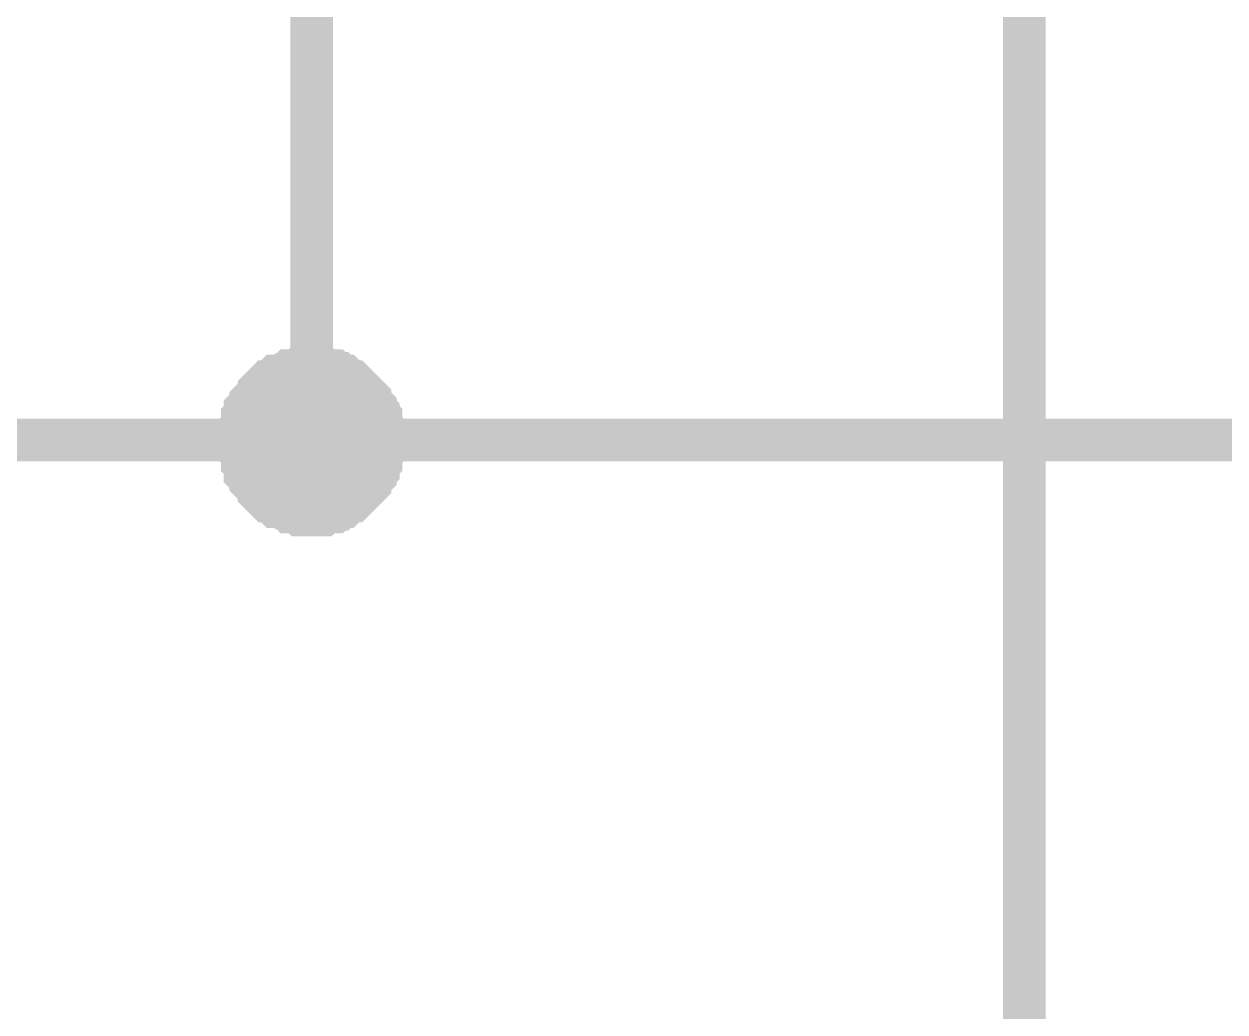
# Model space of a CAD drawing. Header units: millimetres. Extents: x 0 to 567, y 0 to 399.
# Drawn here: x 60.56 to 68.98, y 143.49 to 150.42 of the extents above; entities that cross this region are included whole.
import ezdxf

# ---------------------------------------------------------------- set-up
doc = ezdxf.new("R2010")
doc.units = ezdxf.units.MM
doc.layers.add('Sheet', color=255, linetype='Continuous')

msp = doc.modelspace()

# ---------------------------------------------------------------- linework, layer by layer
at = {"layer": 'Sheet'}
for points, const_width in [([(85.0603, 182.4823), (62.5746, 182.4823), (62.5746, 147.4996)], 0.2997), ([(85.0603, 172.4817), (85.0603, 167.4814), (67.5736, 167.4814), (67.5736, 142.4993)], 0.2997), ([(62.0689, 147.4996), (62.0689, 147.519), (62.0689, 147.5579), (62.0689, 147.5774), (62.0883, 147.5969), (62.0883, 147.6163), (62.0883, 147.6552), (62.1078, 147.6747), (62.1078, 147.6941), (62.1078, 147.7136), (62.1272, 147.733), (62.1467, 147.7525), (62.1467, 147.772), (62.1662, 147.7914), (62.1856, 147.8109), (62.2051, 147.8303), (62.2051, 147.8498), (62.2245, 147.8692), (62.244, 147.8887), (62.2634, 147.9082), (62.2829, 147.9082), (62.3023, 147.9276), (62.3218, 147.9471), (62.3412, 147.9471), (62.3801, 147.9665), (62.3996, 147.9665), (62.419, 147.986), (62.4385, 147.986), (62.4774, 147.986), (62.4968, 148.0054), (62.5163, 148.0054), (62.5552, 148.0054), (62.5746, 148.0054)], 0.2997), ([(62.0689, 147.4996), (62.0689, 147.519), (62.0689, 147.5579), (62.0689, 147.5774), (62.0883, 147.5969), (62.0883, 147.6163), (62.0883, 147.6552), (62.1078, 147.6747), (62.1078, 147.6941), (62.1078, 147.7136), (62.1272, 147.733), (62.1467, 147.7525), (62.1467, 147.772), (62.1662, 147.7914), (62.1856, 147.8109), (62.2051, 147.8303), (62.2051, 147.8498), (62.2245, 147.8692), (62.244, 147.8887), (62.2634, 147.9082), (62.2829, 147.9082), (62.3023, 147.9276), (62.3218, 147.9471), (62.3412, 147.9471), (62.3801, 147.9665), (62.3996, 147.9665), (62.419, 147.986), (62.4385, 147.986), (62.4774, 147.986), (62.4968, 148.0054), (62.5163, 148.0054), (62.5552, 148.0054), (62.5746, 148.0054)], 0.2997), ([(62.0689, 147.4996), (62.0689, 147.519), (62.0689, 147.5579), (62.0689, 147.5774), (62.0883, 147.5969), (62.0883, 147.6163), (62.0883, 147.6552), (62.1078, 147.6747), (62.1078, 147.6941), (62.1078, 147.7136), (62.1272, 147.733), (62.1467, 147.7525), (62.1467, 147.772), (62.1662, 147.7914), (62.1856, 147.8109), (62.2051, 147.8303), (62.2051, 147.8498), (62.2245, 147.8692), (62.244, 147.8887), (62.2634, 147.9082), (62.2829, 147.9082), (62.3023, 147.9276), (62.3218, 147.9471), (62.3412, 147.9471), (62.3801, 147.9665), (62.3996, 147.9665), (62.419, 147.986), (62.4385, 147.986), (62.4774, 147.986), (62.4968, 148.0054), (62.5163, 148.0054), (62.5552, 148.0054), (62.5746, 148.0054)], 0.2997), ([(62.0689, 147.4996), (62.0689, 147.519), (62.0689, 147.5579), (62.0689, 147.5774), (62.0883, 147.5969), (62.0883, 147.6163), (62.0883, 147.6552), (62.1078, 147.6747), (62.1078, 147.6941), (62.1078, 147.7136), (62.1272, 147.733), (62.1467, 147.7525), (62.1467, 147.772), (62.1662, 147.7914), (62.1856, 147.8109), (62.2051, 147.8303), (62.2051, 147.8498), (62.2245, 147.8692), (62.244, 147.8887), (62.2634, 147.9082), (62.2829, 147.9082), (62.3023, 147.9276), (62.3218, 147.9471), (62.3412, 147.9471), (62.3801, 147.9665), (62.3996, 147.9665), (62.419, 147.986), (62.4385, 147.986), (62.4774, 147.986), (62.4968, 148.0054), (62.5163, 148.0054), (62.5552, 148.0054), (62.5746, 148.0054)], 0.2997), ([(62.0689, 147.4996), (62.0689, 147.519), (62.0689, 147.5579), (62.0689, 147.5774), (62.0883, 147.5969), (62.0883, 147.6163), (62.0883, 147.6552), (62.1078, 147.6747), (62.1078, 147.6941), (62.1078, 147.7136), (62.1272, 147.733), (62.1467, 147.7525), (62.1467, 147.772), (62.1662, 147.7914), (62.1856, 147.8109), (62.2051, 147.8303), (62.2051, 147.8498), (62.2245, 147.8692), (62.244, 147.8887), (62.2634, 147.9082), (62.2829, 147.9082), (62.3023, 147.9276), (62.3218, 147.9471), (62.3412, 147.9471), (62.3801, 147.9665), (62.3996, 147.9665), (62.419, 147.986), (62.4385, 147.986), (62.4774, 147.986), (62.4968, 148.0054), (62.5163, 148.0054), (62.5552, 148.0054), (62.5746, 148.0054)], 0.2997), ([(62.0689, 147.4996), (62.0689, 147.519), (62.0689, 147.5579), (62.0689, 147.5774), (62.0883, 147.5969), (62.0883, 147.6163), (62.0883, 147.6552), (62.1078, 147.6747), (62.1078, 147.6941), (62.1078, 147.7136), (62.1272, 147.733), (62.1467, 147.7525), (62.1467, 147.772), (62.1662, 147.7914), (62.1856, 147.8109), (62.2051, 147.8303), (62.2051, 147.8498), (62.2245, 147.8692), (62.244, 147.8887), (62.2634, 147.9082), (62.2829, 147.9082), (62.3023, 147.9276), (62.3218, 147.9471), (62.3412, 147.9471), (62.3801, 147.9665), (62.3996, 147.9665), (62.419, 147.986), (62.4385, 147.986), (62.4774, 147.986), (62.4968, 148.0054), (62.5163, 148.0054), (62.5552, 148.0054), (62.5746, 148.0054)], 0.2997), ([(62.0689, 147.4996), (62.0689, 147.519), (62.0689, 147.5579), (62.0689, 147.5774), (62.0883, 147.5969), (62.0883, 147.6163), (62.0883, 147.6552), (62.1078, 147.6747), (62.1078, 147.6941), (62.1078, 147.7136), (62.1272, 147.733), (62.1467, 147.7525), (62.1467, 147.772), (62.1662, 147.7914), (62.1856, 147.8109), (62.2051, 147.8303), (62.2051, 147.8498), (62.2245, 147.8692), (62.244, 147.8887), (62.2634, 147.9082), (62.2829, 147.9082), (62.3023, 147.9276), (62.3218, 147.9471), (62.3412, 147.9471), (62.3801, 147.9665), (62.3996, 147.9665), (62.419, 147.986), (62.4385, 147.986), (62.4774, 147.986), (62.4968, 148.0054), (62.5163, 148.0054), (62.5552, 148.0054), (62.5746, 148.0054)], 0.2997), ([(62.5746, 148.0054), (62.5746, 148.0054)], 0.2997), ([(62.5746, 148.0054), (62.5941, 148.0054), (62.633, 148.0054), (62.6524, 148.0054), (62.6719, 147.986), (62.6913, 147.986), (62.7302, 147.986), (62.7497, 147.9665), (62.7691, 147.9665), (62.7886, 147.9471), (62.808, 147.9471), (62.8275, 147.9276), (62.8469, 147.9082), (62.8664, 147.9082), (62.8858, 147.8887), (62.9053, 147.8692), (62.9247, 147.8498), (62.9442, 147.8303), (62.9637, 147.8109), (62.9831, 147.7914), (62.9831, 147.772), (63.0026, 147.7525), (63.022, 147.733), (63.022, 147.7136), (63.0415, 147.6941), (63.0415, 147.6747), (63.0609, 147.6552), (63.0609, 147.6163), (63.0609, 147.5969), (63.0804, 147.5774), (63.0804, 147.5579), (63.0804, 147.519), (63.0804, 147.4996)], 0.2997), ([(62.5746, 148.0054), (62.5746, 148.0054)], 0.2997), ([(62.5746, 148.0054), (62.5941, 148.0054), (62.633, 148.0054), (62.6524, 148.0054), (62.6719, 147.986), (62.6913, 147.986), (62.7302, 147.986), (62.7497, 147.9665), (62.7691, 147.9665), (62.7886, 147.9471), (62.808, 147.9471), (62.8275, 147.9276), (62.8469, 147.9082), (62.8664, 147.9082), (62.8858, 147.8887), (62.9053, 147.8692), (62.9247, 147.8498), (62.9442, 147.8303), (62.9637, 147.8109), (62.9831, 147.7914), (62.9831, 147.772), (63.0026, 147.7525), (63.022, 147.733), (63.022, 147.7136), (63.0415, 147.6941), (63.0415, 147.6747), (63.0609, 147.6552), (63.0609, 147.6163), (63.0609, 147.5969), (63.0804, 147.5774), (63.0804, 147.5579), (63.0804, 147.519), (63.0804, 147.4996)], 0.2997), ([(62.5746, 148.0054), (62.5746, 148.0054)], 0.2997), ([(62.5746, 148.0054), (62.5941, 148.0054), (62.633, 148.0054), (62.6524, 148.0054), (62.6719, 147.986), (62.6913, 147.986), (62.7302, 147.986), (62.7497, 147.9665), (62.7691, 147.9665), (62.7886, 147.9471), (62.808, 147.9471), (62.8275, 147.9276), (62.8469, 147.9082), (62.8664, 147.9082), (62.8858, 147.8887), (62.9053, 147.8692), (62.9247, 147.8498), (62.9442, 147.8303), (62.9637, 147.8109), (62.9831, 147.7914), (62.9831, 147.772), (63.0026, 147.7525), (63.022, 147.733), (63.022, 147.7136), (63.0415, 147.6941), (63.0415, 147.6747), (63.0609, 147.6552), (63.0609, 147.6163), (63.0609, 147.5969), (63.0804, 147.5774), (63.0804, 147.5579), (63.0804, 147.519), (63.0804, 147.4996)], 0.2997), ([(62.5746, 148.0054), (62.5746, 148.0054)], 0.2997), ([(62.5746, 148.0054), (62.5941, 148.0054), (62.633, 148.0054), (62.6524, 148.0054), (62.6719, 147.986), (62.6913, 147.986), (62.7302, 147.986), (62.7497, 147.9665), (62.7691, 147.9665), (62.7886, 147.9471), (62.808, 147.9471), (62.8275, 147.9276), (62.8469, 147.9082), (62.8664, 147.9082), (62.8858, 147.8887), (62.9053, 147.8692), (62.9247, 147.8498), (62.9442, 147.8303), (62.9637, 147.8109), (62.9831, 147.7914), (62.9831, 147.772), (63.0026, 147.7525), (63.022, 147.733), (63.022, 147.7136), (63.0415, 147.6941), (63.0415, 147.6747), (63.0609, 147.6552), (63.0609, 147.6163), (63.0609, 147.5969), (63.0804, 147.5774), (63.0804, 147.5579), (63.0804, 147.519), (63.0804, 147.4996)], 0.2997), ([(62.5746, 148.0054), (62.5746, 148.0054)], 0.2997), ([(62.5746, 148.0054), (62.5941, 148.0054), (62.633, 148.0054), (62.6524, 148.0054), (62.6719, 147.986), (62.6913, 147.986), (62.7302, 147.986), (62.7497, 147.9665), (62.7691, 147.9665), (62.7886, 147.9471), (62.808, 147.9471), (62.8275, 147.9276), (62.8469, 147.9082), (62.8664, 147.9082), (62.8858, 147.8887), (62.9053, 147.8692), (62.9247, 147.8498), (62.9442, 147.8303), (62.9637, 147.8109), (62.9831, 147.7914), (62.9831, 147.772), (63.0026, 147.7525), (63.022, 147.733), (63.022, 147.7136), (63.0415, 147.6941), (63.0415, 147.6747), (63.0609, 147.6552), (63.0609, 147.6163), (63.0609, 147.5969), (63.0804, 147.5774), (63.0804, 147.5579), (63.0804, 147.519), (63.0804, 147.4996)], 0.2997), ([(62.5746, 148.0054), (62.5746, 148.0054)], 0.2997), ([(62.5746, 148.0054), (62.5941, 148.0054), (62.633, 148.0054), (62.6524, 148.0054), (62.6719, 147.986), (62.6913, 147.986), (62.7302, 147.986), (62.7497, 147.9665), (62.7691, 147.9665), (62.7886, 147.9471), (62.808, 147.9471), (62.8275, 147.9276), (62.8469, 147.9082), (62.8664, 147.9082), (62.8858, 147.8887), (62.9053, 147.8692), (62.9247, 147.8498), (62.9442, 147.8303), (62.9637, 147.8109), (62.9831, 147.7914), (62.9831, 147.772), (63.0026, 147.7525), (63.022, 147.733), (63.022, 147.7136), (63.0415, 147.6941), (63.0415, 147.6747), (63.0609, 147.6552), (63.0609, 147.6163), (63.0609, 147.5969), (63.0804, 147.5774), (63.0804, 147.5579), (63.0804, 147.519), (63.0804, 147.4996)], 0.2997), ([(62.5746, 148.0054), (62.5746, 148.0054)], 0.2997), ([(62.5746, 148.0054), (62.5941, 148.0054), (62.633, 148.0054), (62.6524, 148.0054), (62.6719, 147.986), (62.6913, 147.986), (62.7302, 147.986), (62.7497, 147.9665), (62.7691, 147.9665), (62.7886, 147.9471), (62.808, 147.9471), (62.8275, 147.9276), (62.8469, 147.9082), (62.8664, 147.9082), (62.8858, 147.8887), (62.9053, 147.8692), (62.9247, 147.8498), (62.9442, 147.8303), (62.9637, 147.8109), (62.9831, 147.7914), (62.9831, 147.772), (63.0026, 147.7525), (63.022, 147.733), (63.022, 147.7136), (63.0415, 147.6941), (63.0415, 147.6747), (63.0609, 147.6552), (63.0609, 147.6163), (63.0609, 147.5969), (63.0804, 147.5774), (63.0804, 147.5579), (63.0804, 147.519), (63.0804, 147.4996)], 0.2997), ([(62.0689, 147.4996), (62.0689, 147.519), (62.0689, 147.5579), (62.0689, 147.5774), (62.0883, 147.5969), (62.0883, 147.6163), (62.0883, 147.6552), (62.1078, 147.6747), (62.1078, 147.6941), (62.1078, 147.7136), (62.1272, 147.733), (62.1467, 147.7525), (62.1467, 147.772), (62.1662, 147.7914), (62.1856, 147.8109), (62.2051, 147.8303), (62.2051, 147.8498), (62.2245, 147.8692), (62.244, 147.8887), (62.2634, 147.9082), (62.2829, 147.9082), (62.3023, 147.9276), (62.3218, 147.9471), (62.3412, 147.9471), (62.3801, 147.9665), (62.3996, 147.9665), (62.419, 147.986), (62.4385, 147.986), (62.4774, 147.986), (62.4968, 148.0054), (62.5163, 148.0054), (62.5552, 148.0054), (62.5746, 148.0054)], 0.0991), ([(62.0689, 147.4996), (62.0689, 147.519), (62.0689, 147.5579), (62.0689, 147.5774), (62.0883, 147.5969), (62.0883, 147.6163), (62.0883, 147.6552), (62.1078, 147.6747), (62.1078, 147.6941), (62.1078, 147.7136), (62.1272, 147.733), (62.1467, 147.7525), (62.1467, 147.772), (62.1662, 147.7914), (62.1856, 147.8109), (62.2051, 147.8303), (62.2051, 147.8498), (62.2245, 147.8692), (62.244, 147.8887), (62.2634, 147.9082), (62.2829, 147.9082), (62.3023, 147.9276), (62.3218, 147.9471), (62.3412, 147.9471), (62.3801, 147.9665), (62.3996, 147.9665), (62.419, 147.986), (62.4385, 147.986), (62.4774, 147.986), (62.4968, 148.0054), (62.5163, 148.0054), (62.5552, 148.0054), (62.5746, 148.0054)], 0.0991), ([(62.0689, 147.4996), (62.0689, 147.519), (62.0689, 147.5579), (62.0689, 147.5774), (62.0883, 147.5969), (62.0883, 147.6163), (62.0883, 147.6552), (62.1078, 147.6747), (62.1078, 147.6941), (62.1078, 147.7136), (62.1272, 147.733), (62.1467, 147.7525), (62.1467, 147.772), (62.1662, 147.7914), (62.1856, 147.8109), (62.2051, 147.8303), (62.2051, 147.8498), (62.2245, 147.8692), (62.244, 147.8887), (62.2634, 147.9082), (62.2829, 147.9082), (62.3023, 147.9276), (62.3218, 147.9471), (62.3412, 147.9471), (62.3801, 147.9665), (62.3996, 147.9665), (62.419, 147.986), (62.4385, 147.986), (62.4774, 147.986), (62.4968, 148.0054), (62.5163, 148.0054), (62.5552, 148.0054), (62.5746, 148.0054)], 0.0991), ([(62.0689, 147.4996), (62.0689, 147.519), (62.0689, 147.5579), (62.0689, 147.5774), (62.0883, 147.5969), (62.0883, 147.6163), (62.0883, 147.6552), (62.1078, 147.6747), (62.1078, 147.6941), (62.1078, 147.7136), (62.1272, 147.733), (62.1467, 147.7525), (62.1467, 147.772), (62.1662, 147.7914), (62.1856, 147.8109), (62.2051, 147.8303), (62.2051, 147.8498), (62.2245, 147.8692), (62.244, 147.8887), (62.2634, 147.9082), (62.2829, 147.9082), (62.3023, 147.9276), (62.3218, 147.9471), (62.3412, 147.9471), (62.3801, 147.9665), (62.3996, 147.9665), (62.419, 147.986), (62.4385, 147.986), (62.4774, 147.986), (62.4968, 148.0054), (62.5163, 148.0054), (62.5552, 148.0054), (62.5746, 148.0054)], 0.0991), ([(62.0689, 147.4996), (62.0689, 147.519), (62.0689, 147.5579), (62.0689, 147.5774), (62.0883, 147.5969), (62.0883, 147.6163), (62.0883, 147.6552), (62.1078, 147.6747), (62.1078, 147.6941), (62.1078, 147.7136), (62.1272, 147.733), (62.1467, 147.7525), (62.1467, 147.772), (62.1662, 147.7914), (62.1856, 147.8109), (62.2051, 147.8303), (62.2051, 147.8498), (62.2245, 147.8692), (62.244, 147.8887), (62.2634, 147.9082), (62.2829, 147.9082), (62.3023, 147.9276), (62.3218, 147.9471), (62.3412, 147.9471), (62.3801, 147.9665), (62.3996, 147.9665), (62.419, 147.986), (62.4385, 147.986), (62.4774, 147.986), (62.4968, 148.0054), (62.5163, 148.0054), (62.5552, 148.0054), (62.5746, 148.0054)], 0.0991), ([(62.0689, 147.4996), (62.0689, 147.519), (62.0689, 147.5579), (62.0689, 147.5774), (62.0883, 147.5969), (62.0883, 147.6163), (62.0883, 147.6552), (62.1078, 147.6747), (62.1078, 147.6941), (62.1078, 147.7136), (62.1272, 147.733), (62.1467, 147.7525), (62.1467, 147.772), (62.1662, 147.7914), (62.1856, 147.8109), (62.2051, 147.8303), (62.2051, 147.8498), (62.2245, 147.8692), (62.244, 147.8887), (62.2634, 147.9082), (62.2829, 147.9082), (62.3023, 147.9276), (62.3218, 147.9471), (62.3412, 147.9471), (62.3801, 147.9665), (62.3996, 147.9665), (62.419, 147.986), (62.4385, 147.986), (62.4774, 147.986), (62.4968, 148.0054), (62.5163, 148.0054), (62.5552, 148.0054), (62.5746, 148.0054)], 0.0991), ([(62.0689, 147.4996), (62.0689, 147.519), (62.0689, 147.5579), (62.0689, 147.5774), (62.0883, 147.5969), (62.0883, 147.6163), (62.0883, 147.6552), (62.1078, 147.6747), (62.1078, 147.6941), (62.1078, 147.7136), (62.1272, 147.733), (62.1467, 147.7525), (62.1467, 147.772), (62.1662, 147.7914), (62.1856, 147.8109), (62.2051, 147.8303), (62.2051, 147.8498), (62.2245, 147.8692), (62.244, 147.8887), (62.2634, 147.9082), (62.2829, 147.9082), (62.3023, 147.9276), (62.3218, 147.9471), (62.3412, 147.9471), (62.3801, 147.9665), (62.3996, 147.9665), (62.419, 147.986), (62.4385, 147.986), (62.4774, 147.986), (62.4968, 148.0054), (62.5163, 148.0054), (62.5552, 148.0054), (62.5746, 148.0054)], 0.0991), ([(62.5746, 148.0054), (62.5746, 148.0054)], 0.0991), ([(62.5746, 148.0054), (62.5941, 148.0054), (62.633, 148.0054), (62.6524, 148.0054), (62.6719, 147.986), (62.6913, 147.986), (62.7302, 147.986), (62.7497, 147.9665), (62.7691, 147.9665), (62.7886, 147.9471), (62.808, 147.9471), (62.8275, 147.9276), (62.8469, 147.9082), (62.8664, 147.9082), (62.8858, 147.8887), (62.9053, 147.8692), (62.9247, 147.8498), (62.9442, 147.8303), (62.9637, 147.8109), (62.9831, 147.7914), (62.9831, 147.772), (63.0026, 147.7525), (63.022, 147.733), (63.022, 147.7136), (63.0415, 147.6941), (63.0415, 147.6747), (63.0609, 147.6552), (63.0609, 147.6163), (63.0609, 147.5969), (63.0804, 147.5774), (63.0804, 147.5579), (63.0804, 147.519), (63.0804, 147.4996)], 0.0991), ([(62.5746, 148.0054), (62.5746, 148.0054)], 0.0991), ([(62.5746, 148.0054), (62.5941, 148.0054), (62.633, 148.0054), (62.6524, 148.0054), (62.6719, 147.986), (62.6913, 147.986), (62.7302, 147.986), (62.7497, 147.9665), (62.7691, 147.9665), (62.7886, 147.9471), (62.808, 147.9471), (62.8275, 147.9276), (62.8469, 147.9082), (62.8664, 147.9082), (62.8858, 147.8887), (62.9053, 147.8692), (62.9247, 147.8498), (62.9442, 147.8303), (62.9637, 147.8109), (62.9831, 147.7914), (62.9831, 147.772), (63.0026, 147.7525), (63.022, 147.733), (63.022, 147.7136), (63.0415, 147.6941), (63.0415, 147.6747), (63.0609, 147.6552), (63.0609, 147.6163), (63.0609, 147.5969), (63.0804, 147.5774), (63.0804, 147.5579), (63.0804, 147.519), (63.0804, 147.4996)], 0.0991), ([(62.5746, 148.0054), (62.5746, 148.0054)], 0.0991), ([(62.5746, 148.0054), (62.5941, 148.0054), (62.633, 148.0054), (62.6524, 148.0054), (62.6719, 147.986), (62.6913, 147.986), (62.7302, 147.986), (62.7497, 147.9665), (62.7691, 147.9665), (62.7886, 147.9471), (62.808, 147.9471), (62.8275, 147.9276), (62.8469, 147.9082), (62.8664, 147.9082), (62.8858, 147.8887), (62.9053, 147.8692), (62.9247, 147.8498), (62.9442, 147.8303), (62.9637, 147.8109), (62.9831, 147.7914), (62.9831, 147.772), (63.0026, 147.7525), (63.022, 147.733), (63.022, 147.7136), (63.0415, 147.6941), (63.0415, 147.6747), (63.0609, 147.6552), (63.0609, 147.6163), (63.0609, 147.5969), (63.0804, 147.5774), (63.0804, 147.5579), (63.0804, 147.519), (63.0804, 147.4996)], 0.0991), ([(62.5746, 148.0054), (62.5746, 148.0054)], 0.0991), ([(62.5746, 148.0054), (62.5941, 148.0054), (62.633, 148.0054), (62.6524, 148.0054), (62.6719, 147.986), (62.6913, 147.986), (62.7302, 147.986), (62.7497, 147.9665), (62.7691, 147.9665), (62.7886, 147.9471), (62.808, 147.9471), (62.8275, 147.9276), (62.8469, 147.9082), (62.8664, 147.9082), (62.8858, 147.8887), (62.9053, 147.8692), (62.9247, 147.8498), (62.9442, 147.8303), (62.9637, 147.8109), (62.9831, 147.7914), (62.9831, 147.772), (63.0026, 147.7525), (63.022, 147.733), (63.022, 147.7136), (63.0415, 147.6941), (63.0415, 147.6747), (63.0609, 147.6552), (63.0609, 147.6163), (63.0609, 147.5969), (63.0804, 147.5774), (63.0804, 147.5579), (63.0804, 147.519), (63.0804, 147.4996)], 0.0991), ([(62.5746, 148.0054), (62.5746, 148.0054)], 0.0991), ([(62.5746, 148.0054), (62.5941, 148.0054), (62.633, 148.0054), (62.6524, 148.0054), (62.6719, 147.986), (62.6913, 147.986), (62.7302, 147.986), (62.7497, 147.9665), (62.7691, 147.9665), (62.7886, 147.9471), (62.808, 147.9471), (62.8275, 147.9276), (62.8469, 147.9082), (62.8664, 147.9082), (62.8858, 147.8887), (62.9053, 147.8692), (62.9247, 147.8498), (62.9442, 147.8303), (62.9637, 147.8109), (62.9831, 147.7914), (62.9831, 147.772), (63.0026, 147.7525), (63.022, 147.733), (63.022, 147.7136), (63.0415, 147.6941), (63.0415, 147.6747), (63.0609, 147.6552), (63.0609, 147.6163), (63.0609, 147.5969), (63.0804, 147.5774), (63.0804, 147.5579), (63.0804, 147.519), (63.0804, 147.4996)], 0.0991), ([(62.5746, 148.0054), (62.5746, 148.0054)], 0.0991), ([(62.5746, 148.0054), (62.5941, 148.0054), (62.633, 148.0054), (62.6524, 148.0054), (62.6719, 147.986), (62.6913, 147.986), (62.7302, 147.986), (62.7497, 147.9665), (62.7691, 147.9665), (62.7886, 147.9471), (62.808, 147.9471), (62.8275, 147.9276), (62.8469, 147.9082), (62.8664, 147.9082), (62.8858, 147.8887), (62.9053, 147.8692), (62.9247, 147.8498), (62.9442, 147.8303), (62.9637, 147.8109), (62.9831, 147.7914), (62.9831, 147.772), (63.0026, 147.7525), (63.022, 147.733), (63.022, 147.7136), (63.0415, 147.6941), (63.0415, 147.6747), (63.0609, 147.6552), (63.0609, 147.6163), (63.0609, 147.5969), (63.0804, 147.5774), (63.0804, 147.5579), (63.0804, 147.519), (63.0804, 147.4996)], 0.0991), ([(62.5746, 148.0054), (62.5746, 148.0054)], 0.0991), ([(62.5746, 148.0054), (62.5941, 148.0054), (62.633, 148.0054), (62.6524, 148.0054), (62.6719, 147.986), (62.6913, 147.986), (62.7302, 147.986), (62.7497, 147.9665), (62.7691, 147.9665), (62.7886, 147.9471), (62.808, 147.9471), (62.8275, 147.9276), (62.8469, 147.9082), (62.8664, 147.9082), (62.8858, 147.8887), (62.9053, 147.8692), (62.9247, 147.8498), (62.9442, 147.8303), (62.9637, 147.8109), (62.9831, 147.7914), (62.9831, 147.772), (63.0026, 147.7525), (63.022, 147.733), (63.022, 147.7136), (63.0415, 147.6941), (63.0415, 147.6747), (63.0609, 147.6552), (63.0609, 147.6163), (63.0609, 147.5969), (63.0804, 147.5774), (63.0804, 147.5579), (63.0804, 147.519), (63.0804, 147.4996)], 0.0991), ([(57.5757, 147.4996), (62.5746, 147.4996)], 0.2997), ([(62.5746, 146.9742), (62.5552, 146.9742), (62.5163, 146.9742), (62.4968, 146.9742), (62.4774, 146.9937), (62.4385, 146.9937), (62.419, 146.9937), (62.3996, 147.0132), (62.3801, 147.0132), (62.3412, 147.0326), (62.3218, 147.0326), (62.3023, 147.0521), (62.2829, 147.0715), (62.2634, 147.0715), (62.244, 147.091), (62.2245, 147.1104), (62.2051, 147.1299), (62.2051, 147.1494), (62.1856, 147.1688), (62.1662, 147.1883), (62.1467, 147.2077), (62.1467, 147.2272), (62.1272, 147.2466), (62.1078, 147.2661), (62.1078, 147.2855), (62.1078, 147.3245), (62.0883, 147.3439), (62.0883, 147.3634), (62.0883, 147.4023), (62.0689, 147.4217), (62.0689, 147.4412), (62.0689, 147.4801), (62.0689, 147.4996)], 0.2997), ([(62.0689, 147.4996), (62.0689, 147.4996)], 0.2997), ([(62.5746, 146.9742), (62.5552, 146.9742), (62.5163, 146.9742), (62.4968, 146.9742), (62.4774, 146.9937), (62.4385, 146.9937), (62.419, 146.9937), (62.3996, 147.0132), (62.3801, 147.0132), (62.3412, 147.0326), (62.3218, 147.0326), (62.3023, 147.0521), (62.2829, 147.0715), (62.2634, 147.0715), (62.244, 147.091), (62.2245, 147.1104), (62.2051, 147.1299), (62.2051, 147.1494), (62.1856, 147.1688), (62.1662, 147.1883), (62.1467, 147.2077), (62.1467, 147.2272), (62.1272, 147.2466), (62.1078, 147.2661), (62.1078, 147.2855), (62.1078, 147.3245), (62.0883, 147.3439), (62.0883, 147.3634), (62.0883, 147.4023), (62.0689, 147.4217), (62.0689, 147.4412), (62.0689, 147.4801), (62.0689, 147.4996)], 0.2997), ([(62.0689, 147.4996), (62.0689, 147.4996)], 0.2997), ([(62.5746, 146.9742), (62.5552, 146.9742), (62.5163, 146.9742), (62.4968, 146.9742), (62.4774, 146.9937), (62.4385, 146.9937), (62.419, 146.9937), (62.3996, 147.0132), (62.3801, 147.0132), (62.3412, 147.0326), (62.3218, 147.0326), (62.3023, 147.0521), (62.2829, 147.0715), (62.2634, 147.0715), (62.244, 147.091), (62.2245, 147.1104), (62.2051, 147.1299), (62.2051, 147.1494), (62.1856, 147.1688), (62.1662, 147.1883), (62.1467, 147.2077), (62.1467, 147.2272), (62.1272, 147.2466), (62.1078, 147.2661), (62.1078, 147.2855), (62.1078, 147.3245), (62.0883, 147.3439), (62.0883, 147.3634), (62.0883, 147.4023), (62.0689, 147.4217), (62.0689, 147.4412), (62.0689, 147.4801), (62.0689, 147.4996)], 0.2997), ([(62.0689, 147.4996), (62.0689, 147.4996)], 0.2997), ([(62.5746, 146.9742), (62.5552, 146.9742), (62.5163, 146.9742), (62.4968, 146.9742), (62.4774, 146.9937), (62.4385, 146.9937), (62.419, 146.9937), (62.3996, 147.0132), (62.3801, 147.0132), (62.3412, 147.0326), (62.3218, 147.0326), (62.3023, 147.0521), (62.2829, 147.0715), (62.2634, 147.0715), (62.244, 147.091), (62.2245, 147.1104), (62.2051, 147.1299), (62.2051, 147.1494), (62.1856, 147.1688), (62.1662, 147.1883), (62.1467, 147.2077), (62.1467, 147.2272), (62.1272, 147.2466), (62.1078, 147.2661), (62.1078, 147.2855), (62.1078, 147.3245), (62.0883, 147.3439), (62.0883, 147.3634), (62.0883, 147.4023), (62.0689, 147.4217), (62.0689, 147.4412), (62.0689, 147.4801), (62.0689, 147.4996)], 0.2997), ([(62.0689, 147.4996), (62.0689, 147.4996)], 0.2997), ([(62.5746, 146.9742), (62.5552, 146.9742), (62.5163, 146.9742), (62.4968, 146.9742), (62.4774, 146.9937), (62.4385, 146.9937), (62.419, 146.9937), (62.3996, 147.0132), (62.3801, 147.0132), (62.3412, 147.0326), (62.3218, 147.0326), (62.3023, 147.0521), (62.2829, 147.0715), (62.2634, 147.0715), (62.244, 147.091), (62.2245, 147.1104), (62.2051, 147.1299), (62.2051, 147.1494), (62.1856, 147.1688), (62.1662, 147.1883), (62.1467, 147.2077), (62.1467, 147.2272), (62.1272, 147.2466), (62.1078, 147.2661), (62.1078, 147.2855), (62.1078, 147.3245), (62.0883, 147.3439), (62.0883, 147.3634), (62.0883, 147.4023), (62.0689, 147.4217), (62.0689, 147.4412), (62.0689, 147.4801), (62.0689, 147.4996)], 0.2997), ([(62.0689, 147.4996), (62.0689, 147.4996)], 0.2997), ([(62.5746, 146.9742), (62.5552, 146.9742), (62.5163, 146.9742), (62.4968, 146.9742), (62.4774, 146.9937), (62.4385, 146.9937), (62.419, 146.9937), (62.3996, 147.0132), (62.3801, 147.0132), (62.3412, 147.0326), (62.3218, 147.0326), (62.3023, 147.0521), (62.2829, 147.0715), (62.2634, 147.0715), (62.244, 147.091), (62.2245, 147.1104), (62.2051, 147.1299), (62.2051, 147.1494), (62.1856, 147.1688), (62.1662, 147.1883), (62.1467, 147.2077), (62.1467, 147.2272), (62.1272, 147.2466), (62.1078, 147.2661), (62.1078, 147.2855), (62.1078, 147.3245), (62.0883, 147.3439), (62.0883, 147.3634), (62.0883, 147.4023), (62.0689, 147.4217), (62.0689, 147.4412), (62.0689, 147.4801), (62.0689, 147.4996)], 0.2997), ([(62.0689, 147.4996), (62.0689, 147.4996)], 0.2997), ([(62.5746, 146.9742), (62.5552, 146.9742), (62.5163, 146.9742), (62.4968, 146.9742), (62.4774, 146.9937), (62.4385, 146.9937), (62.419, 146.9937), (62.3996, 147.0132), (62.3801, 147.0132), (62.3412, 147.0326), (62.3218, 147.0326), (62.3023, 147.0521), (62.2829, 147.0715), (62.2634, 147.0715), (62.244, 147.091), (62.2245, 147.1104), (62.2051, 147.1299), (62.2051, 147.1494), (62.1856, 147.1688), (62.1662, 147.1883), (62.1467, 147.2077), (62.1467, 147.2272), (62.1272, 147.2466), (62.1078, 147.2661), (62.1078, 147.2855), (62.1078, 147.3245), (62.0883, 147.3439), (62.0883, 147.3634), (62.0883, 147.4023), (62.0689, 147.4217), (62.0689, 147.4412), (62.0689, 147.4801), (62.0689, 147.4996)], 0.2997), ([(62.0689, 147.4996), (62.0689, 147.4996)], 0.2997), ([(63.0804, 147.4996), (63.0804, 147.4801), (63.0804, 147.4412), (63.0804, 147.4217), (63.0609, 147.4023), (63.0609, 147.3634), (63.0609, 147.3439), (63.0415, 147.3245), (63.0415, 147.2855), (63.022, 147.2661), (63.022, 147.2466), (63.0026, 147.2272), (62.9831, 147.2077), (62.9831, 147.1883), (62.9637, 147.1688), (62.9442, 147.1494), (62.9247, 147.1299), (62.9053, 147.1104), (62.8858, 147.091), (62.8664, 147.0715), (62.8469, 147.0715), (62.8275, 147.0521), (62.808, 147.0326), (62.7886, 147.0326), (62.7691, 147.0132), (62.7497, 147.0132), (62.7302, 146.9937), (62.6913, 146.9937), (62.6719, 146.9937), (62.6524, 146.9742), (62.633, 146.9742), (62.5941, 146.9742), (62.5746, 146.9742)], 0.2997), ([(63.0804, 147.4996), (63.0804, 147.4801), (63.0804, 147.4412), (63.0804, 147.4217), (63.0609, 147.4023), (63.0609, 147.3634), (63.0609, 147.3439), (63.0415, 147.3245), (63.0415, 147.2855), (63.022, 147.2661), (63.022, 147.2466), (63.0026, 147.2272), (62.9831, 147.2077), (62.9831, 147.1883), (62.9637, 147.1688), (62.9442, 147.1494), (62.9247, 147.1299), (62.9053, 147.1104), (62.8858, 147.091), (62.8664, 147.0715), (62.8469, 147.0715), (62.8275, 147.0521), (62.808, 147.0326), (62.7886, 147.0326), (62.7691, 147.0132), (62.7497, 147.0132), (62.7302, 146.9937), (62.6913, 146.9937), (62.6719, 146.9937), (62.6524, 146.9742), (62.633, 146.9742), (62.5941, 146.9742), (62.5746, 146.9742)], 0.2997), ([(62.5746, 147.4996), (70.0634, 147.4996), (80.0613, 147.4996), (85.0603, 147.4996)], 0.2997), ([(63.0804, 147.4996), (63.0804, 147.4801), (63.0804, 147.4412), (63.0804, 147.4217), (63.0609, 147.4023), (63.0609, 147.3634), (63.0609, 147.3439), (63.0415, 147.3245), (63.0415, 147.2855), (63.022, 147.2661), (63.022, 147.2466), (63.0026, 147.2272), (62.9831, 147.2077), (62.9831, 147.1883), (62.9637, 147.1688), (62.9442, 147.1494), (62.9247, 147.1299), (62.9053, 147.1104), (62.8858, 147.091), (62.8664, 147.0715), (62.8469, 147.0715), (62.8275, 147.0521), (62.808, 147.0326), (62.7886, 147.0326), (62.7691, 147.0132), (62.7497, 147.0132), (62.7302, 146.9937), (62.6913, 146.9937), (62.6719, 146.9937), (62.6524, 146.9742), (62.633, 146.9742), (62.5941, 146.9742), (62.5746, 146.9742)], 0.2997), ([(63.0804, 147.4996), (63.0804, 147.4801), (63.0804, 147.4412), (63.0804, 147.4217), (63.0609, 147.4023), (63.0609, 147.3634), (63.0609, 147.3439), (63.0415, 147.3245), (63.0415, 147.2855), (63.022, 147.2661), (63.022, 147.2466), (63.0026, 147.2272), (62.9831, 147.2077), (62.9831, 147.1883), (62.9637, 147.1688), (62.9442, 147.1494), (62.9247, 147.1299), (62.9053, 147.1104), (62.8858, 147.091), (62.8664, 147.0715), (62.8469, 147.0715), (62.8275, 147.0521), (62.808, 147.0326), (62.7886, 147.0326), (62.7691, 147.0132), (62.7497, 147.0132), (62.7302, 146.9937), (62.6913, 146.9937), (62.6719, 146.9937), (62.6524, 146.9742), (62.633, 146.9742), (62.5941, 146.9742), (62.5746, 146.9742)], 0.2997), ([(63.0804, 147.4996), (63.0804, 147.4801), (63.0804, 147.4412), (63.0804, 147.4217), (63.0609, 147.4023), (63.0609, 147.3634), (63.0609, 147.3439), (63.0415, 147.3245), (63.0415, 147.2855), (63.022, 147.2661), (63.022, 147.2466), (63.0026, 147.2272), (62.9831, 147.2077), (62.9831, 147.1883), (62.9637, 147.1688), (62.9442, 147.1494), (62.9247, 147.1299), (62.9053, 147.1104), (62.8858, 147.091), (62.8664, 147.0715), (62.8469, 147.0715), (62.8275, 147.0521), (62.808, 147.0326), (62.7886, 147.0326), (62.7691, 147.0132), (62.7497, 147.0132), (62.7302, 146.9937), (62.6913, 146.9937), (62.6719, 146.9937), (62.6524, 146.9742), (62.633, 146.9742), (62.5941, 146.9742), (62.5746, 146.9742)], 0.2997), ([(63.0804, 147.4996), (63.0804, 147.4801), (63.0804, 147.4412), (63.0804, 147.4217), (63.0609, 147.4023), (63.0609, 147.3634), (63.0609, 147.3439), (63.0415, 147.3245), (63.0415, 147.2855), (63.022, 147.2661), (63.022, 147.2466), (63.0026, 147.2272), (62.9831, 147.2077), (62.9831, 147.1883), (62.9637, 147.1688), (62.9442, 147.1494), (62.9247, 147.1299), (62.9053, 147.1104), (62.8858, 147.091), (62.8664, 147.0715), (62.8469, 147.0715), (62.8275, 147.0521), (62.808, 147.0326), (62.7886, 147.0326), (62.7691, 147.0132), (62.7497, 147.0132), (62.7302, 146.9937), (62.6913, 146.9937), (62.6719, 146.9937), (62.6524, 146.9742), (62.633, 146.9742), (62.5941, 146.9742), (62.5746, 146.9742)], 0.2997), ([(63.0804, 147.4996), (63.0804, 147.4801), (63.0804, 147.4412), (63.0804, 147.4217), (63.0609, 147.4023), (63.0609, 147.3634), (63.0609, 147.3439), (63.0415, 147.3245), (63.0415, 147.2855), (63.022, 147.2661), (63.022, 147.2466), (63.0026, 147.2272), (62.9831, 147.2077), (62.9831, 147.1883), (62.9637, 147.1688), (62.9442, 147.1494), (62.9247, 147.1299), (62.9053, 147.1104), (62.8858, 147.091), (62.8664, 147.0715), (62.8469, 147.0715), (62.8275, 147.0521), (62.808, 147.0326), (62.7886, 147.0326), (62.7691, 147.0132), (62.7497, 147.0132), (62.7302, 146.9937), (62.6913, 146.9937), (62.6719, 146.9937), (62.6524, 146.9742), (62.633, 146.9742), (62.5941, 146.9742), (62.5746, 146.9742)], 0.2997), ([(63.0804, 147.4996), (63.0804, 147.4996), (63.0804, 147.4996), (63.0804, 147.4996), (63.0804, 147.4996), (63.0804, 147.4996), (63.0804, 147.4996), (63.0804, 147.4996), (63.0804, 147.4996), (63.0804, 147.4996), (63.0804, 147.4996), (63.0804, 147.4996), (63.0804, 147.4996), (63.0804, 147.4996), (63.0804, 147.4996), (63.0804, 147.4996), (63.0804, 147.4996), (63.0804, 147.4996), (63.0804, 147.4996), (63.0804, 147.4996), (63.0804, 147.4996), (63.0804, 147.4996), (63.0804, 147.4996), (63.0804, 147.4996), (63.0804, 147.4996), (63.0804, 147.4996), (63.0804, 147.4996), (63.0804, 147.4996), (63.0804, 147.4996), (63.0804, 147.4996), (63.0804, 147.4996), (63.0804, 147.4996), (63.0804, 147.4996)], 0.2997), ([(63.0804, 147.4996), (63.0804, 147.4996)], 0.2997), ([(63.0804, 147.4996), (63.0804, 147.4996), (63.0804, 147.4996), (63.0804, 147.4996), (63.0804, 147.4996), (63.0804, 147.4996), (63.0804, 147.4996), (63.0804, 147.4996), (63.0804, 147.4996), (63.0804, 147.4996), (63.0804, 147.4996), (63.0804, 147.4996), (63.0804, 147.4996), (63.0804, 147.4996), (63.0804, 147.4996), (63.0804, 147.4996), (63.0804, 147.4996), (63.0804, 147.4996), (63.0804, 147.4996), (63.0804, 147.4996), (63.0804, 147.4996), (63.0804, 147.4996), (63.0804, 147.4996), (63.0804, 147.4996), (63.0804, 147.4996), (63.0804, 147.4996), (63.0804, 147.4996), (63.0804, 147.4996), (63.0804, 147.4996), (63.0804, 147.4996), (63.0804, 147.4996), (63.0804, 147.4996), (63.0804, 147.4996)], 0.2997), ([(63.0804, 147.4996), (63.0804, 147.4996)], 0.2997), ([(63.0804, 147.4996), (63.0804, 147.4996), (63.0804, 147.4996), (63.0804, 147.4996), (63.0804, 147.4996), (63.0804, 147.4996), (63.0804, 147.4996), (63.0804, 147.4996), (63.0804, 147.4996), (63.0804, 147.4996), (63.0804, 147.4996), (63.0804, 147.4996), (63.0804, 147.4996), (63.0804, 147.4996), (63.0804, 147.4996), (63.0804, 147.4996), (63.0804, 147.4996), (63.0804, 147.4996), (63.0804, 147.4996), (63.0804, 147.4996), (63.0804, 147.4996), (63.0804, 147.4996), (63.0804, 147.4996), (63.0804, 147.4996), (63.0804, 147.4996), (63.0804, 147.4996), (63.0804, 147.4996), (63.0804, 147.4996), (63.0804, 147.4996), (63.0804, 147.4996), (63.0804, 147.4996), (63.0804, 147.4996), (63.0804, 147.4996)], 0.2997), ([(63.0804, 147.4996), (63.0804, 147.4996)], 0.2997), ([(63.0804, 147.4996), (63.0804, 147.4996), (63.0804, 147.4996), (63.0804, 147.4996), (63.0804, 147.4996), (63.0804, 147.4996), (63.0804, 147.4996), (63.0804, 147.4996), (63.0804, 147.4996), (63.0804, 147.4996), (63.0804, 147.4996), (63.0804, 147.4996), (63.0804, 147.4996), (63.0804, 147.4996), (63.0804, 147.4996), (63.0804, 147.4996), (63.0804, 147.4996), (63.0804, 147.4996), (63.0804, 147.4996), (63.0804, 147.4996), (63.0804, 147.4996), (63.0804, 147.4996), (63.0804, 147.4996), (63.0804, 147.4996), (63.0804, 147.4996), (63.0804, 147.4996), (63.0804, 147.4996), (63.0804, 147.4996), (63.0804, 147.4996), (63.0804, 147.4996), (63.0804, 147.4996), (63.0804, 147.4996), (63.0804, 147.4996)], 0.2997), ([(63.0804, 147.4996), (63.0804, 147.4996)], 0.2997), ([(63.0804, 147.4996), (63.0804, 147.4996), (63.0804, 147.4996), (63.0804, 147.4996), (63.0804, 147.4996), (63.0804, 147.4996), (63.0804, 147.4996), (63.0804, 147.4996), (63.0804, 147.4996), (63.0804, 147.4996), (63.0804, 147.4996), (63.0804, 147.4996), (63.0804, 147.4996), (63.0804, 147.4996), (63.0804, 147.4996), (63.0804, 147.4996), (63.0804, 147.4996), (63.0804, 147.4996), (63.0804, 147.4996), (63.0804, 147.4996), (63.0804, 147.4996), (63.0804, 147.4996), (63.0804, 147.4996), (63.0804, 147.4996), (63.0804, 147.4996), (63.0804, 147.4996), (63.0804, 147.4996), (63.0804, 147.4996), (63.0804, 147.4996), (63.0804, 147.4996), (63.0804, 147.4996), (63.0804, 147.4996), (63.0804, 147.4996)], 0.2997), ([(63.0804, 147.4996), (63.0804, 147.4996)], 0.2997), ([(63.0804, 147.4996), (63.0804, 147.4996), (63.0804, 147.4996), (63.0804, 147.4996), (63.0804, 147.4996), (63.0804, 147.4996), (63.0804, 147.4996), (63.0804, 147.4996), (63.0804, 147.4996), (63.0804, 147.4996), (63.0804, 147.4996), (63.0804, 147.4996), (63.0804, 147.4996), (63.0804, 147.4996), (63.0804, 147.4996), (63.0804, 147.4996), (63.0804, 147.4996), (63.0804, 147.4996), (63.0804, 147.4996), (63.0804, 147.4996), (63.0804, 147.4996), (63.0804, 147.4996), (63.0804, 147.4996), (63.0804, 147.4996), (63.0804, 147.4996), (63.0804, 147.4996), (63.0804, 147.4996), (63.0804, 147.4996), (63.0804, 147.4996), (63.0804, 147.4996), (63.0804, 147.4996), (63.0804, 147.4996), (63.0804, 147.4996)], 0.2997), ([(63.0804, 147.4996), (63.0804, 147.4996)], 0.2997), ([(63.0804, 147.4996), (63.0804, 147.4996), (63.0804, 147.4996), (63.0804, 147.4996), (63.0804, 147.4996), (63.0804, 147.4996), (63.0804, 147.4996), (63.0804, 147.4996), (63.0804, 147.4996), (63.0804, 147.4996), (63.0804, 147.4996), (63.0804, 147.4996), (63.0804, 147.4996), (63.0804, 147.4996), (63.0804, 147.4996), (63.0804, 147.4996), (63.0804, 147.4996), (63.0804, 147.4996), (63.0804, 147.4996), (63.0804, 147.4996), (63.0804, 147.4996), (63.0804, 147.4996), (63.0804, 147.4996), (63.0804, 147.4996), (63.0804, 147.4996), (63.0804, 147.4996), (63.0804, 147.4996), (63.0804, 147.4996), (63.0804, 147.4996), (63.0804, 147.4996), (63.0804, 147.4996), (63.0804, 147.4996), (63.0804, 147.4996)], 0.2997), ([(63.0804, 147.4996), (63.0804, 147.4996)], 0.2997), ([(62.5746, 146.9742), (62.5552, 146.9742), (62.5163, 146.9742), (62.4968, 146.9742), (62.4774, 146.9937), (62.4385, 146.9937), (62.419, 146.9937), (62.3996, 147.0132), (62.3801, 147.0132), (62.3412, 147.0326), (62.3218, 147.0326), (62.3023, 147.0521), (62.2829, 147.0715), (62.2634, 147.0715), (62.244, 147.091), (62.2245, 147.1104), (62.2051, 147.1299), (62.2051, 147.1494), (62.1856, 147.1688), (62.1662, 147.1883), (62.1467, 147.2077), (62.1467, 147.2272), (62.1272, 147.2466), (62.1078, 147.2661), (62.1078, 147.2855), (62.1078, 147.3245), (62.0883, 147.3439), (62.0883, 147.3634), (62.0883, 147.4023), (62.0689, 147.4217), (62.0689, 147.4412), (62.0689, 147.4801), (62.0689, 147.4996)], 0.0991), ([(62.0689, 147.4996), (62.0689, 147.4996)], 0.0991), ([(62.5746, 146.9742), (62.5552, 146.9742), (62.5163, 146.9742), (62.4968, 146.9742), (62.4774, 146.9937), (62.4385, 146.9937), (62.419, 146.9937), (62.3996, 147.0132), (62.3801, 147.0132), (62.3412, 147.0326), (62.3218, 147.0326), (62.3023, 147.0521), (62.2829, 147.0715), (62.2634, 147.0715), (62.244, 147.091), (62.2245, 147.1104), (62.2051, 147.1299), (62.2051, 147.1494), (62.1856, 147.1688), (62.1662, 147.1883), (62.1467, 147.2077), (62.1467, 147.2272), (62.1272, 147.2466), (62.1078, 147.2661), (62.1078, 147.2855), (62.1078, 147.3245), (62.0883, 147.3439), (62.0883, 147.3634), (62.0883, 147.4023), (62.0689, 147.4217), (62.0689, 147.4412), (62.0689, 147.4801), (62.0689, 147.4996)], 0.0991), ([(62.0689, 147.4996), (62.0689, 147.4996)], 0.0991), ([(62.5746, 146.9742), (62.5552, 146.9742), (62.5163, 146.9742), (62.4968, 146.9742), (62.4774, 146.9937), (62.4385, 146.9937), (62.419, 146.9937), (62.3996, 147.0132), (62.3801, 147.0132), (62.3412, 147.0326), (62.3218, 147.0326), (62.3023, 147.0521), (62.2829, 147.0715), (62.2634, 147.0715), (62.244, 147.091), (62.2245, 147.1104), (62.2051, 147.1299), (62.2051, 147.1494), (62.1856, 147.1688), (62.1662, 147.1883), (62.1467, 147.2077), (62.1467, 147.2272), (62.1272, 147.2466), (62.1078, 147.2661), (62.1078, 147.2855), (62.1078, 147.3245), (62.0883, 147.3439), (62.0883, 147.3634), (62.0883, 147.4023), (62.0689, 147.4217), (62.0689, 147.4412), (62.0689, 147.4801), (62.0689, 147.4996)], 0.0991), ([(62.0689, 147.4996), (62.0689, 147.4996)], 0.0991), ([(62.5746, 146.9742), (62.5552, 146.9742), (62.5163, 146.9742), (62.4968, 146.9742), (62.4774, 146.9937), (62.4385, 146.9937), (62.419, 146.9937), (62.3996, 147.0132), (62.3801, 147.0132), (62.3412, 147.0326), (62.3218, 147.0326), (62.3023, 147.0521), (62.2829, 147.0715), (62.2634, 147.0715), (62.244, 147.091), (62.2245, 147.1104), (62.2051, 147.1299), (62.2051, 147.1494), (62.1856, 147.1688), (62.1662, 147.1883), (62.1467, 147.2077), (62.1467, 147.2272), (62.1272, 147.2466), (62.1078, 147.2661), (62.1078, 147.2855), (62.1078, 147.3245), (62.0883, 147.3439), (62.0883, 147.3634), (62.0883, 147.4023), (62.0689, 147.4217), (62.0689, 147.4412), (62.0689, 147.4801), (62.0689, 147.4996)], 0.0991), ([(62.0689, 147.4996), (62.0689, 147.4996)], 0.0991), ([(62.5746, 146.9742), (62.5552, 146.9742), (62.5163, 146.9742), (62.4968, 146.9742), (62.4774, 146.9937), (62.4385, 146.9937), (62.419, 146.9937), (62.3996, 147.0132), (62.3801, 147.0132), (62.3412, 147.0326), (62.3218, 147.0326), (62.3023, 147.0521), (62.2829, 147.0715), (62.2634, 147.0715), (62.244, 147.091), (62.2245, 147.1104), (62.2051, 147.1299), (62.2051, 147.1494), (62.1856, 147.1688), (62.1662, 147.1883), (62.1467, 147.2077), (62.1467, 147.2272), (62.1272, 147.2466), (62.1078, 147.2661), (62.1078, 147.2855), (62.1078, 147.3245), (62.0883, 147.3439), (62.0883, 147.3634), (62.0883, 147.4023), (62.0689, 147.4217), (62.0689, 147.4412), (62.0689, 147.4801), (62.0689, 147.4996)], 0.0991), ([(62.0689, 147.4996), (62.0689, 147.4996)], 0.0991), ([(62.5746, 146.9742), (62.5552, 146.9742), (62.5163, 146.9742), (62.4968, 146.9742), (62.4774, 146.9937), (62.4385, 146.9937), (62.419, 146.9937), (62.3996, 147.0132), (62.3801, 147.0132), (62.3412, 147.0326), (62.3218, 147.0326), (62.3023, 147.0521), (62.2829, 147.0715), (62.2634, 147.0715), (62.244, 147.091), (62.2245, 147.1104), (62.2051, 147.1299), (62.2051, 147.1494), (62.1856, 147.1688), (62.1662, 147.1883), (62.1467, 147.2077), (62.1467, 147.2272), (62.1272, 147.2466), (62.1078, 147.2661), (62.1078, 147.2855), (62.1078, 147.3245), (62.0883, 147.3439), (62.0883, 147.3634), (62.0883, 147.4023), (62.0689, 147.4217), (62.0689, 147.4412), (62.0689, 147.4801), (62.0689, 147.4996)], 0.0991), ([(62.0689, 147.4996), (62.0689, 147.4996)], 0.0991), ([(62.5746, 146.9742), (62.5552, 146.9742), (62.5163, 146.9742), (62.4968, 146.9742), (62.4774, 146.9937), (62.4385, 146.9937), (62.419, 146.9937), (62.3996, 147.0132), (62.3801, 147.0132), (62.3412, 147.0326), (62.3218, 147.0326), (62.3023, 147.0521), (62.2829, 147.0715), (62.2634, 147.0715), (62.244, 147.091), (62.2245, 147.1104), (62.2051, 147.1299), (62.2051, 147.1494), (62.1856, 147.1688), (62.1662, 147.1883), (62.1467, 147.2077), (62.1467, 147.2272), (62.1272, 147.2466), (62.1078, 147.2661), (62.1078, 147.2855), (62.1078, 147.3245), (62.0883, 147.3439), (62.0883, 147.3634), (62.0883, 147.4023), (62.0689, 147.4217), (62.0689, 147.4412), (62.0689, 147.4801), (62.0689, 147.4996)], 0.0991), ([(62.0689, 147.4996), (62.0689, 147.4996)], 0.0991), ([(63.0804, 147.4996), (63.0804, 147.4801), (63.0804, 147.4412), (63.0804, 147.4217), (63.0609, 147.4023), (63.0609, 147.3634), (63.0609, 147.3439), (63.0415, 147.3245), (63.0415, 147.2855), (63.022, 147.2661), (63.022, 147.2466), (63.0026, 147.2272), (62.9831, 147.2077), (62.9831, 147.1883), (62.9637, 147.1688), (62.9442, 147.1494), (62.9247, 147.1299), (62.9053, 147.1104), (62.8858, 147.091), (62.8664, 147.0715), (62.8469, 147.0715), (62.8275, 147.0521), (62.808, 147.0326), (62.7886, 147.0326), (62.7691, 147.0132), (62.7497, 147.0132), (62.7302, 146.9937), (62.6913, 146.9937), (62.6719, 146.9937), (62.6524, 146.9742), (62.633, 146.9742), (62.5941, 146.9742), (62.5746, 146.9742)], 0.0991), ([(63.0804, 147.4996), (63.0804, 147.4801), (63.0804, 147.4412), (63.0804, 147.4217), (63.0609, 147.4023), (63.0609, 147.3634), (63.0609, 147.3439), (63.0415, 147.3245), (63.0415, 147.2855), (63.022, 147.2661), (63.022, 147.2466), (63.0026, 147.2272), (62.9831, 147.2077), (62.9831, 147.1883), (62.9637, 147.1688), (62.9442, 147.1494), (62.9247, 147.1299), (62.9053, 147.1104), (62.8858, 147.091), (62.8664, 147.0715), (62.8469, 147.0715), (62.8275, 147.0521), (62.808, 147.0326), (62.7886, 147.0326), (62.7691, 147.0132), (62.7497, 147.0132), (62.7302, 146.9937), (62.6913, 146.9937), (62.6719, 146.9937), (62.6524, 146.9742), (62.633, 146.9742), (62.5941, 146.9742), (62.5746, 146.9742)], 0.0991), ([(63.0804, 147.4996), (63.0804, 147.4801), (63.0804, 147.4412), (63.0804, 147.4217), (63.0609, 147.4023), (63.0609, 147.3634), (63.0609, 147.3439), (63.0415, 147.3245), (63.0415, 147.2855), (63.022, 147.2661), (63.022, 147.2466), (63.0026, 147.2272), (62.9831, 147.2077), (62.9831, 147.1883), (62.9637, 147.1688), (62.9442, 147.1494), (62.9247, 147.1299), (62.9053, 147.1104), (62.8858, 147.091), (62.8664, 147.0715), (62.8469, 147.0715), (62.8275, 147.0521), (62.808, 147.0326), (62.7886, 147.0326), (62.7691, 147.0132), (62.7497, 147.0132), (62.7302, 146.9937), (62.6913, 146.9937), (62.6719, 146.9937), (62.6524, 146.9742), (62.633, 146.9742), (62.5941, 146.9742), (62.5746, 146.9742)], 0.0991), ([(63.0804, 147.4996), (63.0804, 147.4801), (63.0804, 147.4412), (63.0804, 147.4217), (63.0609, 147.4023), (63.0609, 147.3634), (63.0609, 147.3439), (63.0415, 147.3245), (63.0415, 147.2855), (63.022, 147.2661), (63.022, 147.2466), (63.0026, 147.2272), (62.9831, 147.2077), (62.9831, 147.1883), (62.9637, 147.1688), (62.9442, 147.1494), (62.9247, 147.1299), (62.9053, 147.1104), (62.8858, 147.091), (62.8664, 147.0715), (62.8469, 147.0715), (62.8275, 147.0521), (62.808, 147.0326), (62.7886, 147.0326), (62.7691, 147.0132), (62.7497, 147.0132), (62.7302, 146.9937), (62.6913, 146.9937), (62.6719, 146.9937), (62.6524, 146.9742), (62.633, 146.9742), (62.5941, 146.9742), (62.5746, 146.9742)], 0.0991), ([(63.0804, 147.4996), (63.0804, 147.4801), (63.0804, 147.4412), (63.0804, 147.4217), (63.0609, 147.4023), (63.0609, 147.3634), (63.0609, 147.3439), (63.0415, 147.3245), (63.0415, 147.2855), (63.022, 147.2661), (63.022, 147.2466), (63.0026, 147.2272), (62.9831, 147.2077), (62.9831, 147.1883), (62.9637, 147.1688), (62.9442, 147.1494), (62.9247, 147.1299), (62.9053, 147.1104), (62.8858, 147.091), (62.8664, 147.0715), (62.8469, 147.0715), (62.8275, 147.0521), (62.808, 147.0326), (62.7886, 147.0326), (62.7691, 147.0132), (62.7497, 147.0132), (62.7302, 146.9937), (62.6913, 146.9937), (62.6719, 146.9937), (62.6524, 146.9742), (62.633, 146.9742), (62.5941, 146.9742), (62.5746, 146.9742)], 0.0991), ([(63.0804, 147.4996), (63.0804, 147.4801), (63.0804, 147.4412), (63.0804, 147.4217), (63.0609, 147.4023), (63.0609, 147.3634), (63.0609, 147.3439), (63.0415, 147.3245), (63.0415, 147.2855), (63.022, 147.2661), (63.022, 147.2466), (63.0026, 147.2272), (62.9831, 147.2077), (62.9831, 147.1883), (62.9637, 147.1688), (62.9442, 147.1494), (62.9247, 147.1299), (62.9053, 147.1104), (62.8858, 147.091), (62.8664, 147.0715), (62.8469, 147.0715), (62.8275, 147.0521), (62.808, 147.0326), (62.7886, 147.0326), (62.7691, 147.0132), (62.7497, 147.0132), (62.7302, 146.9937), (62.6913, 146.9937), (62.6719, 146.9937), (62.6524, 146.9742), (62.633, 146.9742), (62.5941, 146.9742), (62.5746, 146.9742)], 0.0991), ([(63.0804, 147.4996), (63.0804, 147.4801), (63.0804, 147.4412), (63.0804, 147.4217), (63.0609, 147.4023), (63.0609, 147.3634), (63.0609, 147.3439), (63.0415, 147.3245), (63.0415, 147.2855), (63.022, 147.2661), (63.022, 147.2466), (63.0026, 147.2272), (62.9831, 147.2077), (62.9831, 147.1883), (62.9637, 147.1688), (62.9442, 147.1494), (62.9247, 147.1299), (62.9053, 147.1104), (62.8858, 147.091), (62.8664, 147.0715), (62.8469, 147.0715), (62.8275, 147.0521), (62.808, 147.0326), (62.7886, 147.0326), (62.7691, 147.0132), (62.7497, 147.0132), (62.7302, 146.9937), (62.6913, 146.9937), (62.6719, 146.9937), (62.6524, 146.9742), (62.633, 146.9742), (62.5941, 146.9742), (62.5746, 146.9742)], 0.0991), ([(63.0804, 147.4996), (63.0804, 147.4996), (63.0804, 147.4996), (63.0804, 147.4996), (63.0804, 147.4996), (63.0804, 147.4996), (63.0804, 147.4996), (63.0804, 147.4996), (63.0804, 147.4996), (63.0804, 147.4996), (63.0804, 147.4996), (63.0804, 147.4996), (63.0804, 147.4996), (63.0804, 147.4996), (63.0804, 147.4996), (63.0804, 147.4996), (63.0804, 147.4996), (63.0804, 147.4996), (63.0804, 147.4996), (63.0804, 147.4996), (63.0804, 147.4996), (63.0804, 147.4996), (63.0804, 147.4996), (63.0804, 147.4996), (63.0804, 147.4996), (63.0804, 147.4996), (63.0804, 147.4996), (63.0804, 147.4996), (63.0804, 147.4996), (63.0804, 147.4996), (63.0804, 147.4996), (63.0804, 147.4996), (63.0804, 147.4996)], 0.0991), ([(63.0804, 147.4996), (63.0804, 147.4996)], 0.0991), ([(63.0804, 147.4996), (63.0804, 147.4996), (63.0804, 147.4996), (63.0804, 147.4996), (63.0804, 147.4996), (63.0804, 147.4996), (63.0804, 147.4996), (63.0804, 147.4996), (63.0804, 147.4996), (63.0804, 147.4996), (63.0804, 147.4996), (63.0804, 147.4996), (63.0804, 147.4996), (63.0804, 147.4996), (63.0804, 147.4996), (63.0804, 147.4996), (63.0804, 147.4996), (63.0804, 147.4996), (63.0804, 147.4996), (63.0804, 147.4996), (63.0804, 147.4996), (63.0804, 147.4996), (63.0804, 147.4996), (63.0804, 147.4996), (63.0804, 147.4996), (63.0804, 147.4996), (63.0804, 147.4996), (63.0804, 147.4996), (63.0804, 147.4996), (63.0804, 147.4996), (63.0804, 147.4996), (63.0804, 147.4996), (63.0804, 147.4996)], 0.0991), ([(63.0804, 147.4996), (63.0804, 147.4996)], 0.0991), ([(63.0804, 147.4996), (63.0804, 147.4996), (63.0804, 147.4996), (63.0804, 147.4996), (63.0804, 147.4996), (63.0804, 147.4996), (63.0804, 147.4996), (63.0804, 147.4996), (63.0804, 147.4996), (63.0804, 147.4996), (63.0804, 147.4996), (63.0804, 147.4996), (63.0804, 147.4996), (63.0804, 147.4996), (63.0804, 147.4996), (63.0804, 147.4996), (63.0804, 147.4996), (63.0804, 147.4996), (63.0804, 147.4996), (63.0804, 147.4996), (63.0804, 147.4996), (63.0804, 147.4996), (63.0804, 147.4996), (63.0804, 147.4996), (63.0804, 147.4996), (63.0804, 147.4996), (63.0804, 147.4996), (63.0804, 147.4996), (63.0804, 147.4996), (63.0804, 147.4996), (63.0804, 147.4996), (63.0804, 147.4996), (63.0804, 147.4996)], 0.0991), ([(63.0804, 147.4996), (63.0804, 147.4996)], 0.0991), ([(63.0804, 147.4996), (63.0804, 147.4996), (63.0804, 147.4996), (63.0804, 147.4996), (63.0804, 147.4996), (63.0804, 147.4996), (63.0804, 147.4996), (63.0804, 147.4996), (63.0804, 147.4996), (63.0804, 147.4996), (63.0804, 147.4996), (63.0804, 147.4996), (63.0804, 147.4996), (63.0804, 147.4996), (63.0804, 147.4996), (63.0804, 147.4996), (63.0804, 147.4996), (63.0804, 147.4996), (63.0804, 147.4996), (63.0804, 147.4996), (63.0804, 147.4996), (63.0804, 147.4996), (63.0804, 147.4996), (63.0804, 147.4996), (63.0804, 147.4996), (63.0804, 147.4996), (63.0804, 147.4996), (63.0804, 147.4996), (63.0804, 147.4996), (63.0804, 147.4996), (63.0804, 147.4996), (63.0804, 147.4996), (63.0804, 147.4996)], 0.0991), ([(63.0804, 147.4996), (63.0804, 147.4996)], 0.0991), ([(63.0804, 147.4996), (63.0804, 147.4996), (63.0804, 147.4996), (63.0804, 147.4996), (63.0804, 147.4996), (63.0804, 147.4996), (63.0804, 147.4996), (63.0804, 147.4996), (63.0804, 147.4996), (63.0804, 147.4996), (63.0804, 147.4996), (63.0804, 147.4996), (63.0804, 147.4996), (63.0804, 147.4996), (63.0804, 147.4996), (63.0804, 147.4996), (63.0804, 147.4996), (63.0804, 147.4996), (63.0804, 147.4996), (63.0804, 147.4996), (63.0804, 147.4996), (63.0804, 147.4996), (63.0804, 147.4996), (63.0804, 147.4996), (63.0804, 147.4996), (63.0804, 147.4996), (63.0804, 147.4996), (63.0804, 147.4996), (63.0804, 147.4996), (63.0804, 147.4996), (63.0804, 147.4996), (63.0804, 147.4996), (63.0804, 147.4996)], 0.0991), ([(63.0804, 147.4996), (63.0804, 147.4996)], 0.0991), ([(63.0804, 147.4996), (63.0804, 147.4996), (63.0804, 147.4996), (63.0804, 147.4996), (63.0804, 147.4996), (63.0804, 147.4996), (63.0804, 147.4996), (63.0804, 147.4996), (63.0804, 147.4996), (63.0804, 147.4996), (63.0804, 147.4996), (63.0804, 147.4996), (63.0804, 147.4996), (63.0804, 147.4996), (63.0804, 147.4996), (63.0804, 147.4996), (63.0804, 147.4996), (63.0804, 147.4996), (63.0804, 147.4996), (63.0804, 147.4996), (63.0804, 147.4996), (63.0804, 147.4996), (63.0804, 147.4996), (63.0804, 147.4996), (63.0804, 147.4996), (63.0804, 147.4996), (63.0804, 147.4996), (63.0804, 147.4996), (63.0804, 147.4996), (63.0804, 147.4996), (63.0804, 147.4996), (63.0804, 147.4996), (63.0804, 147.4996)], 0.0991), ([(63.0804, 147.4996), (63.0804, 147.4996)], 0.0991), ([(63.0804, 147.4996), (63.0804, 147.4996), (63.0804, 147.4996), (63.0804, 147.4996), (63.0804, 147.4996), (63.0804, 147.4996), (63.0804, 147.4996), (63.0804, 147.4996), (63.0804, 147.4996), (63.0804, 147.4996), (63.0804, 147.4996), (63.0804, 147.4996), (63.0804, 147.4996), (63.0804, 147.4996), (63.0804, 147.4996), (63.0804, 147.4996), (63.0804, 147.4996), (63.0804, 147.4996), (63.0804, 147.4996), (63.0804, 147.4996), (63.0804, 147.4996), (63.0804, 147.4996), (63.0804, 147.4996), (63.0804, 147.4996), (63.0804, 147.4996), (63.0804, 147.4996), (63.0804, 147.4996), (63.0804, 147.4996), (63.0804, 147.4996), (63.0804, 147.4996), (63.0804, 147.4996), (63.0804, 147.4996), (63.0804, 147.4996)], 0.0991), ([(63.0804, 147.4996), (63.0804, 147.4996)], 0.0991)]:
    msp.add_lwpolyline(points, dxfattribs=dict(at, const_width=const_width))
at = {"layer": 'Sheet', "const_width": 0.508}
msp.add_lwpolyline([(62.246, 147.5, 1), (62.754, 147.5, 1)], format="xyb", close=True, dxfattribs=at)

doc.saveas('drawing.dxf')
